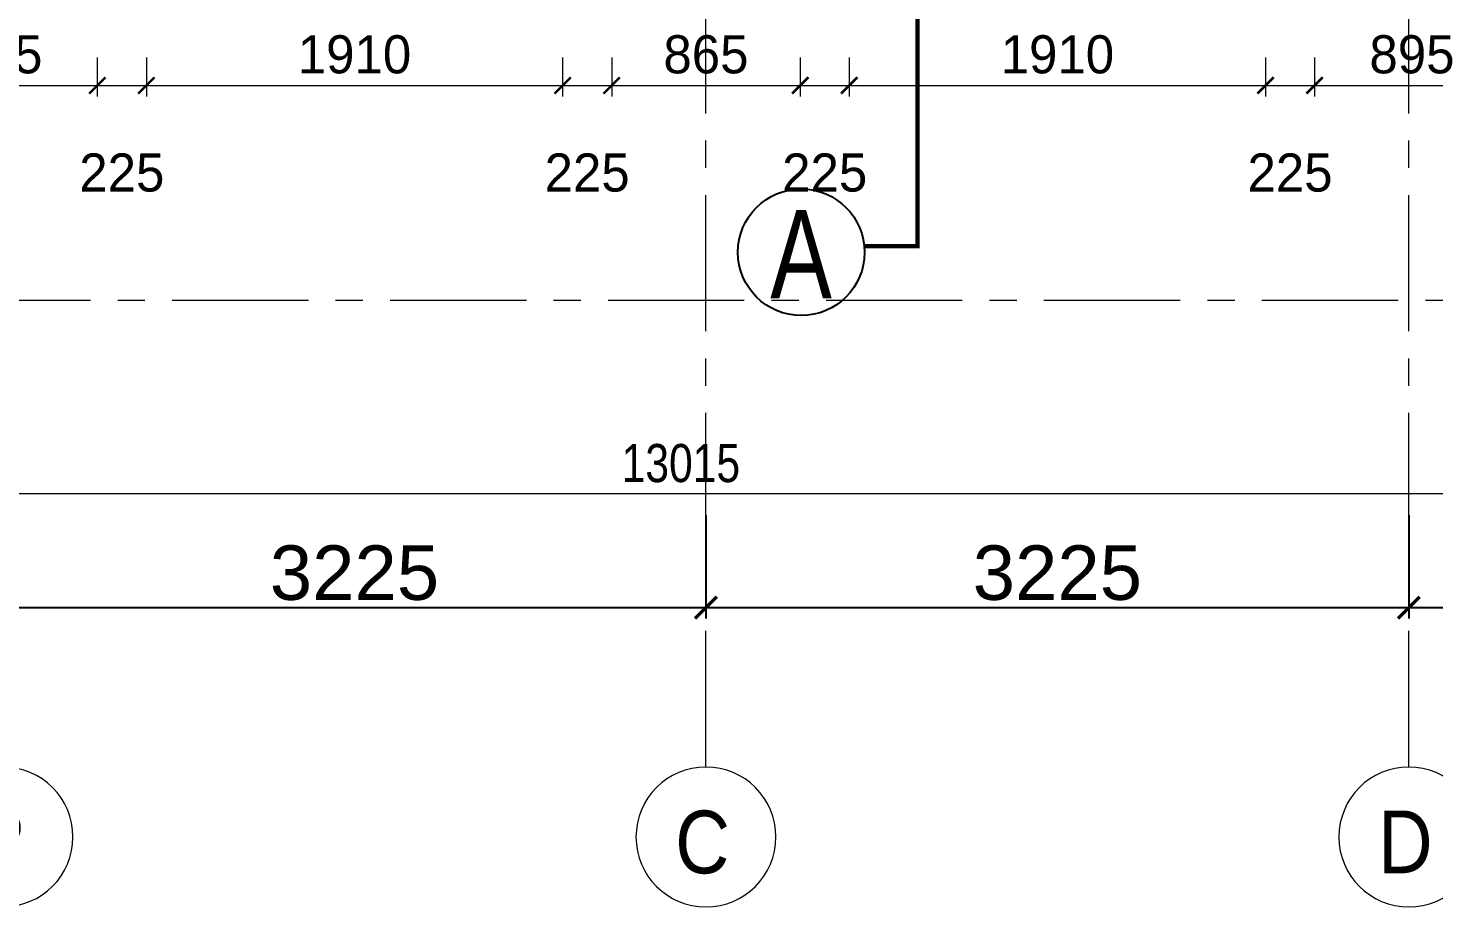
# Model space of a CAD drawing. Header units: millimetres. Extents: x -286480 to 108094, y -227925 to 10018.
# Drawn here: x -79192 to -72742, y -141211 to -137177 of the extents above; entities that cross this region are included whole.
import ezdxf
from ezdxf.enums import TextEntityAlignment as Align

# ---------------------------------------------------------------- set-up
doc = ezdxf.new("R2010")
doc.units = ezdxf.units.MM
doc.header["$LTSCALE"] = 100
doc.header["$MEASUREMENT"] = 0
doc.header["$PDMODE"] = 67
doc.linetypes.add('CENTER', pattern=[2, 1.25, -0.25, 0.25, -0.25])
doc.layers.get('0').update_dxf_attribs({"lineweight": 25})
for name, color, linetype, lineweight in [('A-ANNO-GRID', 251, 'CENTER', 9), ('dim', 7, 'Continuous', 13), ('DW-NO', 7, 'Continuous', 25), ('GRID TAB', 21, 'Continuous', 5)]:
    doc.layers.add(name, color=color, linetype=linetype, lineweight=lineweight)
doc.layers.add('DIM1', color=132, linetype='Continuous')
doc.styles.add('ARIAL', font='arial.ttf', dxfattribs={"width": 0.8})
doc.styles.add('CENTURY-GOTHIC', font='GOTHIC.TTF', dxfattribs={"height": 175})
doc.styles.add('GOTHIC-TITLE', font='GOTHIC.TTF', dxfattribs={"width": 0.9, "height": 20})
doc.styles.add('SIZE', font='arial.ttf', dxfattribs={"width": 0.75, "height": 200})
doc.styles.get("Standard").update_dxf_attribs({"font": 'sanss___.ttf'})
doc.dimstyles.new('1.125', dxfattribs={"dimtxt": 175, "dimasz": 75, "dimexe": 50, "dimexo": 50, "dimgap": 50, "dimtad": 1, "dimdec": 0, "dimrnd": 5, "dimzin": 0, "dimdsep": 46, "dimtxsty": 'CENTURY-GOTHIC', "dimblk": 'ARCHTICK', "dimcen": 5, "dimdle": 40, "dimclrd": 256, "dimclre": 8, "dimclrt": 213, "dimadec": 0, "dimazin": 0, "dimtfac": 1, "dimtdec": 0, "dimtofl": 0, "dimtmove": 2, "dimatfit": 2, "dimldrblk": 'OPEN30', "dimfxl": 80, "dimtolj": 1, "dimtzin": 0, "dimlwd": 15, "dimlwe": 9, "dimarcsym": 1})
doc.dimstyles.new('D 75', dxfattribs={"dimtxt": 175, "dimasz": 75, "dimexe": 100, "dimexo": 100, "dimgap": 50, "dimtad": 1, "dimdec": 0, "dimrnd": 5, "dimzin": 0, "dimdsep": 46, "dimtxsty": 'ARIAL', "dimblk": 'ARCHTICK', "dimcen": 0.09, "dimdle": 100, "dimclrd": 256, "dimclrt": 256, "dimadec": 0, "dimazin": 0, "dimtfac": 1, "dimtdec": 0, "dimtix": 1, "dimtofl": 0, "dimtmove": 1, "dimatfit": 3, "dimfxl": 135, "dimtolj": 1, "dimtzin": 0, "dimlwd": 9, "dimlwe": 9, "dimarcsym": 0})
doc.dimstyles.new('IIITD_WD_L @ 100', dxfattribs={"dimscale": 100, "dimtxt": 2.5, "dimasz": 1, "dimexe": 0.5, "dimexo": 0.25, "dimgap": 0.3, "dimtad": 1, "dimdec": 0, "dimrnd": 1, "dimzin": 0, "dimdsep": 46, "dimtxsty": 'Standard', "dimblk": 'ARCHTICK', "dimcen": 0.2, "dimdle": 1, "dimclrd": 8, "dimclre": 8, "dimadec": 0, "dimazin": 0, "dimtfac": 1, "dimtdec": 0, "dimtofl": 0, "dimtmove": 0, "dimatfit": 0, "dimfxl": 2, "dimtolj": 1, "dimtzin": 0, "dimlwd": -1, "dimlwe": -1, "dimarcsym": 0})

# ---------------------------------------------------------------- blocks, each defined once
blk = doc.blocks.new('_ArchTick')
at = {"const_width": 0.15}
blk.add_lwpolyline([(-0.5, -0.5), (0.5, 0.5)], dxfattribs=at)
blk = doc.blocks.new('*D774')
at = {"layer": 'Defpoints', "color": 0, "ltscale": 0.1, "transparency": 16777216}
for p in [(-82704.1, -137490.7, 11.8), (-69689.1, -138735.7, 9.8), (-82704.1, -139314.3)]:
    blk.add_point(p, dxfattribs=at)
at = {"layer": 'dim', "color": 0, "lineweight": 9, "ltscale": 0.1, "transparency": 16777216}
for p, q in [((-82704.1, -137590.7), (-82704.1, -139414.3)), ((-69689.1, -138835.7), (-69689.1, -139414.3))]:
    blk.add_line(p, q, dxfattribs=at)
at = {"layer": 'dim', "lineweight": 9, "ltscale": 0.1, "transparency": 16777216}
blk.add_line((-69589.1, -139314.3), (-82804.1, -139314.3), dxfattribs=at)
at = {"layer": 'dim', "lineweight": 9, "ltscale": 0.1, "transparency": 16777216, "xscale": 75, "yscale": 75, "zscale": 75, "rotation": 180}
blk.add_blockref('_ArchTick', (-82704.1, -139314.3), dxfattribs=at)
at = {"layer": 'dim', "lineweight": 9, "ltscale": 0.1, "transparency": 16777216, "xscale": 75, "yscale": 75, "zscale": 75}
blk.add_blockref('_ArchTick', (-69689.1, -139314.3), dxfattribs=at)
at = {"layer": 'dim', "ltscale": 0.1, "transparency": 16777216, "insert": (-76196.6, -139174.9), "char_height": 175, "attachment_point": 5, "style": 'ARIAL'}
blk.add_mtext('\\A1;13015', dxfattribs=at)
blk = doc.blocks.new('GRIDTAB')
at = {"layer": 'GRID TAB', "ltscale": 0.1}
blk.add_circle((4668008.8, 8270544.3), 334.3, dxfattribs=at)
at = {"layer": 'GRID TAB', "ltscale": 0.1, "style": 'GOTHIC-TITLE', "width": 0.9}
blk.add_attdef('1', text='', height=300, dxfattribs=at).set_placement((4667992.4, 8270418.2), align=Align.CENTER)
blk = doc.blocks.new('*D781')
at = {"layer": 'Defpoints', "color": 0, "ltscale": 0.5, "transparency": 16777216}
for p in [(-79306.6, -139388.8, -19.5), (-76081.6, -139388.5, -19.5), (-76081.6, -139837.3)]:
    blk.add_point(p, dxfattribs=at)
at = {"layer": 'DIM1', "color": 8, "ltscale": 0.5, "transparency": 16777216}
for p, q in [((-79306.6, -139413.8), (-79306.6, -139887.3)), ((-76081.6, -139413.5), (-76081.6, -139887.3)), ((-79406.6, -139837.3), (-75981.6, -139837.3))]:
    blk.add_line(p, q, dxfattribs=at)
at = {"layer": 'DIM1', "color": 8, "ltscale": 0.5, "transparency": 16777216, "xscale": 100, "yscale": 100, "zscale": 100, "rotation": 180}
blk.add_blockref('_ArchTick', (-79306.6, -139837.3), dxfattribs=at)
at = {"layer": 'DIM1', "color": 8, "ltscale": 0.5, "transparency": 16777216, "xscale": 100, "yscale": 100, "zscale": 100}
blk.add_blockref('_ArchTick', (-76081.6, -139837.3), dxfattribs=at)
at = {"layer": 'DIM1', "color": 0, "ltscale": 0.5, "transparency": 16777216, "insert": (-77694.1, -139678.4), "char_height": 250, "attachment_point": 5}
blk.add_mtext('\\A1;3225', dxfattribs=at)
blk = doc.blocks.new('*D782')
at = {"layer": 'Defpoints', "color": 0, "ltscale": 0.5, "transparency": 16777216}
for p in [(-76081.6, -139388.5, -19.5), (-72856.6, -139388.5, -19.5), (-72856.6, -139837.3)]:
    blk.add_point(p, dxfattribs=at)
at = {"layer": 'DIM1', "color": 8, "ltscale": 0.5, "transparency": 16777216}
for p, q in [((-76081.6, -139413.5), (-76081.6, -139887.3)), ((-72856.6, -139413.5), (-72856.6, -139887.3)), ((-76181.6, -139837.3), (-72756.6, -139837.3))]:
    blk.add_line(p, q, dxfattribs=at)
at = {"layer": 'DIM1', "color": 8, "ltscale": 0.5, "transparency": 16777216, "xscale": 100, "yscale": 100, "zscale": 100, "rotation": 180}
blk.add_blockref('_ArchTick', (-76081.6, -139837.3), dxfattribs=at)
at = {"layer": 'DIM1', "color": 8, "ltscale": 0.5, "transparency": 16777216, "xscale": 100, "yscale": 100, "zscale": 100}
blk.add_blockref('_ArchTick', (-72856.6, -139837.3), dxfattribs=at)
at = {"layer": 'DIM1', "color": 0, "ltscale": 0.5, "transparency": 16777216, "insert": (-74469.1, -139678.4), "char_height": 250, "attachment_point": 5}
blk.add_mtext('\\A1;3225', dxfattribs=at)
blk = doc.blocks.new('*D783')
at = {"layer": 'Defpoints', "color": 0, "ltscale": 0.5, "transparency": 16777216}
for p in [(-72856.6, -139388.5, -19.5), (-69574.1, -139388.5, -6.7), (-69574.1, -139837.3)]:
    blk.add_point(p, dxfattribs=at)
at = {"layer": 'DIM1', "color": 8, "ltscale": 0.5, "transparency": 16777216}
for p, q in [((-72856.6, -139413.5), (-72856.6, -139887.3)), ((-69574.1, -139413.5), (-69574.1, -139887.3)), ((-72956.6, -139837.3), (-69474.1, -139837.3))]:
    blk.add_line(p, q, dxfattribs=at)
at = {"layer": 'DIM1', "color": 8, "ltscale": 0.5, "transparency": 16777216, "xscale": 100, "yscale": 100, "zscale": 100, "rotation": 180}
blk.add_blockref('_ArchTick', (-72856.6, -139837.3), dxfattribs=at)
at = {"layer": 'DIM1', "color": 8, "ltscale": 0.5, "transparency": 16777216, "xscale": 100, "yscale": 100, "zscale": 100}
blk.add_blockref('_ArchTick', (-69574.1, -139837.3), dxfattribs=at)
at = {"layer": 'DIM1', "color": 0, "ltscale": 0.5, "transparency": 16777216, "insert": (-71215.4, -139678.4), "char_height": 250, "attachment_point": 5}
blk.add_mtext('\\A1;3283', dxfattribs=at)
blk = doc.blocks.new('*D714')
at = {"layer": 'Defpoints', "color": 0, "ltscale": 0.1, "transparency": 16777216}
for p in [(-79767.9, -137262.7, 1.1), (-78874.1, -137262.7, 1.1), (-78874.1, -137440.7)]:
    blk.add_point(p, dxfattribs=at)
at = {"layer": 'dim', "color": 8, "lineweight": 9, "ltscale": 0.1, "transparency": 16777216}
for p, q in [((-79767.9, -137312.7), (-79767.9, -137490.7)), ((-78874.1, -137312.7), (-78874.1, -137490.7))]:
    blk.add_line(p, q, dxfattribs=at)
at = {"layer": 'dim', "lineweight": 15, "ltscale": 0.1, "transparency": 16777216}
blk.add_line((-79807.9, -137440.7), (-78834.1, -137440.7), dxfattribs=at)
at = {"layer": 'dim', "lineweight": 15, "ltscale": 0.1, "transparency": 16777216, "xscale": 75, "yscale": 75, "zscale": 75, "rotation": 180}
blk.add_blockref('_ArchTick', (-79767.9, -137440.7), dxfattribs=at)
at = {"layer": 'dim', "lineweight": 15, "ltscale": 0.1, "transparency": 16777216, "xscale": 75, "yscale": 75, "zscale": 75}
blk.add_blockref('_ArchTick', (-78874.1, -137440.7), dxfattribs=at)
at = {"layer": 'dim', "color": 213, "ltscale": 0.1, "transparency": 16777216, "insert": (-79321, -137298.8), "char_height": 175, "attachment_point": 5, "style": 'CENTURY-GOTHIC'}
blk.add_mtext('\\A1;895', dxfattribs=at)
blk = doc.blocks.new('_Open30')
at = {"color": 0, "linetype": 'ByBlock', "lineweight": -2}
for p, q in [((-1, 0.268), (0, 0)), ((0, 0), (-1, -0.268)), ((0, 0), (-1, 0))]:
    blk.add_line(p, q, dxfattribs=at)
blk = doc.blocks.new('*D715')
at = {"layer": 'Defpoints', "color": 0, "ltscale": 0.1, "transparency": 16777216}
for p in [(-78874.1, -137262.7, 1.1), (-78649.1, -137262.7, 1.1), (-78649.1, -137440.7)]:
    blk.add_point(p, dxfattribs=at)
at = {"layer": 'dim', "color": 8, "lineweight": 9, "ltscale": 0.1, "transparency": 16777216}
for p, q in [((-78874.1, -137312.7), (-78874.1, -137490.7)), ((-78649.1, -137312.7), (-78649.1, -137490.7))]:
    blk.add_line(p, q, dxfattribs=at)
at = {"layer": 'dim', "lineweight": 15, "ltscale": 0.1, "transparency": 16777216}
blk.add_line((-78914.1, -137440.7), (-78609.1, -137440.7), dxfattribs=at)
at = {"layer": 'dim', "lineweight": 15, "ltscale": 0.1, "transparency": 16777216, "xscale": 75, "yscale": 75, "zscale": 75, "rotation": 180}
blk.add_blockref('_ArchTick', (-78874.1, -137440.7), dxfattribs=at)
at = {"layer": 'dim', "lineweight": 15, "ltscale": 0.1, "transparency": 16777216, "xscale": 75, "yscale": 75, "zscale": 75}
blk.add_blockref('_ArchTick', (-78649.1, -137440.7), dxfattribs=at)
at = {"layer": 'dim', "color": 213, "ltscale": 0.1, "transparency": 16777216, "insert": (-78761.6, -137841.4), "char_height": 175, "attachment_point": 5, "style": 'CENTURY-GOTHIC'}
blk.add_mtext('\\A1;225', dxfattribs=at)
blk = doc.blocks.new('*D716')
at = {"layer": 'Defpoints', "color": 0, "ltscale": 0.1, "transparency": 16777216}
for p in [(-78649.1, -137262.7, 1.1), (-76739.1, -137262.7, 1.1), (-76739.1, -137440.7)]:
    blk.add_point(p, dxfattribs=at)
at = {"layer": 'dim', "color": 8, "lineweight": 9, "ltscale": 0.1, "transparency": 16777216}
for p, q in [((-78649.1, -137312.7), (-78649.1, -137490.7)), ((-76739.1, -137312.7), (-76739.1, -137490.7))]:
    blk.add_line(p, q, dxfattribs=at)
at = {"layer": 'dim', "lineweight": 15, "ltscale": 0.1, "transparency": 16777216}
blk.add_line((-78689.1, -137440.7), (-76699.1, -137440.7), dxfattribs=at)
at = {"layer": 'dim', "lineweight": 15, "ltscale": 0.1, "transparency": 16777216, "xscale": 75, "yscale": 75, "zscale": 75, "rotation": 180}
blk.add_blockref('_ArchTick', (-78649.1, -137440.7), dxfattribs=at)
at = {"layer": 'dim', "lineweight": 15, "ltscale": 0.1, "transparency": 16777216, "xscale": 75, "yscale": 75, "zscale": 75}
blk.add_blockref('_ArchTick', (-76739.1, -137440.7), dxfattribs=at)
at = {"layer": 'dim', "color": 213, "ltscale": 0.1, "transparency": 16777216, "insert": (-77694.1, -137298.8), "char_height": 175, "attachment_point": 5, "style": 'CENTURY-GOTHIC'}
blk.add_mtext('\\A1;1910', dxfattribs=at)
blk = doc.blocks.new('*D717')
at = {"layer": 'Defpoints', "color": 0, "ltscale": 0.1, "transparency": 16777216}
for p in [(-76739.1, -137262.7, 1.1), (-76514.1, -137262.7, 1.1), (-76514.1, -137440.7)]:
    blk.add_point(p, dxfattribs=at)
at = {"layer": 'dim', "color": 8, "lineweight": 9, "ltscale": 0.1, "transparency": 16777216}
for p, q in [((-76739.1, -137312.7), (-76739.1, -137490.7)), ((-76514.1, -137312.7), (-76514.1, -137490.7))]:
    blk.add_line(p, q, dxfattribs=at)
at = {"layer": 'dim', "lineweight": 15, "ltscale": 0.1, "transparency": 16777216}
blk.add_line((-76779.1, -137440.7), (-76474.1, -137440.7), dxfattribs=at)
at = {"layer": 'dim', "lineweight": 15, "ltscale": 0.1, "transparency": 16777216, "xscale": 75, "yscale": 75, "zscale": 75, "rotation": 180}
blk.add_blockref('_ArchTick', (-76739.1, -137440.7), dxfattribs=at)
at = {"layer": 'dim', "lineweight": 15, "ltscale": 0.1, "transparency": 16777216, "xscale": 75, "yscale": 75, "zscale": 75}
blk.add_blockref('_ArchTick', (-76514.1, -137440.7), dxfattribs=at)
at = {"layer": 'dim', "color": 213, "ltscale": 0.1, "transparency": 16777216, "insert": (-76626.6, -137841.4), "char_height": 175, "attachment_point": 5, "style": 'CENTURY-GOTHIC'}
blk.add_mtext('\\A1;225', dxfattribs=at)
blk = doc.blocks.new('*D718')
at = {"layer": 'Defpoints', "color": 0, "ltscale": 0.1, "transparency": 16777216}
for p in [(-76514.1, -137262.7, 1.1), (-75649.1, -137262.7, 1.1), (-75649.1, -137440.7)]:
    blk.add_point(p, dxfattribs=at)
at = {"layer": 'dim', "color": 8, "lineweight": 9, "ltscale": 0.1, "transparency": 16777216}
for p, q in [((-76514.1, -137312.7), (-76514.1, -137490.7)), ((-75649.1, -137312.7), (-75649.1, -137490.7))]:
    blk.add_line(p, q, dxfattribs=at)
at = {"layer": 'dim', "lineweight": 15, "ltscale": 0.1, "transparency": 16777216}
blk.add_line((-76554.1, -137440.7), (-75609.1, -137440.7), dxfattribs=at)
at = {"layer": 'dim', "lineweight": 15, "ltscale": 0.1, "transparency": 16777216, "xscale": 75, "yscale": 75, "zscale": 75, "rotation": 180}
blk.add_blockref('_ArchTick', (-76514.1, -137440.7), dxfattribs=at)
at = {"layer": 'dim', "lineweight": 15, "ltscale": 0.1, "transparency": 16777216, "xscale": 75, "yscale": 75, "zscale": 75}
blk.add_blockref('_ArchTick', (-75649.1, -137440.7), dxfattribs=at)
at = {"layer": 'dim', "color": 213, "ltscale": 0.1, "transparency": 16777216, "insert": (-76081.6, -137298.8), "char_height": 175, "attachment_point": 5, "style": 'CENTURY-GOTHIC'}
blk.add_mtext('\\A1;865', dxfattribs=at)
blk = doc.blocks.new('*D719')
at = {"layer": 'Defpoints', "color": 0, "ltscale": 0.1, "transparency": 16777216}
for p in [(-75649.1, -137262.7, 1.1), (-75424.1, -137262.7, 1.1), (-75424.1, -137440.7)]:
    blk.add_point(p, dxfattribs=at)
at = {"layer": 'dim', "color": 8, "lineweight": 9, "ltscale": 0.1, "transparency": 16777216}
for p, q in [((-75649.1, -137312.7), (-75649.1, -137490.7)), ((-75424.1, -137312.7), (-75424.1, -137490.7))]:
    blk.add_line(p, q, dxfattribs=at)
at = {"layer": 'dim', "lineweight": 15, "ltscale": 0.1, "transparency": 16777216}
blk.add_line((-75689.1, -137440.7), (-75384.1, -137440.7), dxfattribs=at)
at = {"layer": 'dim', "lineweight": 15, "ltscale": 0.1, "transparency": 16777216, "xscale": 75, "yscale": 75, "zscale": 75, "rotation": 180}
blk.add_blockref('_ArchTick', (-75649.1, -137440.7), dxfattribs=at)
at = {"layer": 'dim', "lineweight": 15, "ltscale": 0.1, "transparency": 16777216, "xscale": 75, "yscale": 75, "zscale": 75}
blk.add_blockref('_ArchTick', (-75424.1, -137440.7), dxfattribs=at)
at = {"layer": 'dim', "color": 213, "ltscale": 0.1, "transparency": 16777216, "insert": (-75536.6, -137841.4), "char_height": 175, "attachment_point": 5, "style": 'CENTURY-GOTHIC'}
blk.add_mtext('\\A1;225', dxfattribs=at)
blk = doc.blocks.new('*D720')
at = {"layer": 'Defpoints', "color": 0, "ltscale": 0.1, "transparency": 16777216}
for p in [(-75424.1, -137262.7, 1.1), (-73514.1, -137262.7, 1.1), (-73514.1, -137440.7)]:
    blk.add_point(p, dxfattribs=at)
at = {"layer": 'dim', "color": 8, "lineweight": 9, "ltscale": 0.1, "transparency": 16777216}
for p, q in [((-75424.1, -137312.7), (-75424.1, -137490.7)), ((-73514.1, -137312.7), (-73514.1, -137490.7))]:
    blk.add_line(p, q, dxfattribs=at)
at = {"layer": 'dim', "lineweight": 15, "ltscale": 0.1, "transparency": 16777216}
blk.add_line((-75464.1, -137440.7), (-73474.1, -137440.7), dxfattribs=at)
at = {"layer": 'dim', "lineweight": 15, "ltscale": 0.1, "transparency": 16777216, "xscale": 75, "yscale": 75, "zscale": 75, "rotation": 180}
blk.add_blockref('_ArchTick', (-75424.1, -137440.7), dxfattribs=at)
at = {"layer": 'dim', "lineweight": 15, "ltscale": 0.1, "transparency": 16777216, "xscale": 75, "yscale": 75, "zscale": 75}
blk.add_blockref('_ArchTick', (-73514.1, -137440.7), dxfattribs=at)
at = {"layer": 'dim', "color": 213, "ltscale": 0.1, "transparency": 16777216, "insert": (-74469.1, -137298.8), "char_height": 175, "attachment_point": 5, "style": 'CENTURY-GOTHIC'}
blk.add_mtext('\\A1;1910', dxfattribs=at)
blk = doc.blocks.new('*D721')
at = {"layer": 'Defpoints', "color": 0, "ltscale": 0.1, "transparency": 16777216}
for p in [(-73514.1, -137262.7, 1.1), (-73289.1, -137262.7, 1.1), (-73289.1, -137440.7)]:
    blk.add_point(p, dxfattribs=at)
at = {"layer": 'dim', "color": 8, "lineweight": 9, "ltscale": 0.1, "transparency": 16777216}
for p, q in [((-73514.1, -137312.7), (-73514.1, -137490.7)), ((-73289.1, -137312.7), (-73289.1, -137490.7))]:
    blk.add_line(p, q, dxfattribs=at)
at = {"layer": 'dim', "lineweight": 15, "ltscale": 0.1, "transparency": 16777216}
blk.add_line((-73554.1, -137440.7), (-73249.1, -137440.7), dxfattribs=at)
at = {"layer": 'dim', "lineweight": 15, "ltscale": 0.1, "transparency": 16777216, "xscale": 75, "yscale": 75, "zscale": 75, "rotation": 180}
blk.add_blockref('_ArchTick', (-73514.1, -137440.7), dxfattribs=at)
at = {"layer": 'dim', "lineweight": 15, "ltscale": 0.1, "transparency": 16777216, "xscale": 75, "yscale": 75, "zscale": 75}
blk.add_blockref('_ArchTick', (-73289.1, -137440.7), dxfattribs=at)
at = {"layer": 'dim', "color": 213, "ltscale": 0.1, "transparency": 16777216, "insert": (-73401.6, -137841.4), "char_height": 175, "attachment_point": 5, "style": 'CENTURY-GOTHIC'}
blk.add_mtext('\\A1;225', dxfattribs=at)
blk = doc.blocks.new('*D722')
at = {"layer": 'Defpoints', "color": 0, "ltscale": 0.1, "transparency": 16777216}
for p in [(-73289.1, -137262.7, 1.1), (-72395.4, -137262.7, 1.1), (-72395.4, -137440.7)]:
    blk.add_point(p, dxfattribs=at)
at = {"layer": 'dim', "color": 8, "lineweight": 9, "ltscale": 0.1, "transparency": 16777216}
for p, q in [((-73289.1, -137312.7), (-73289.1, -137490.7)), ((-72395.4, -137312.7), (-72395.4, -137490.7))]:
    blk.add_line(p, q, dxfattribs=at)
at = {"layer": 'dim', "lineweight": 15, "ltscale": 0.1, "transparency": 16777216}
blk.add_line((-73329.1, -137440.7), (-72355.4, -137440.7), dxfattribs=at)
at = {"layer": 'dim', "lineweight": 15, "ltscale": 0.1, "transparency": 16777216, "xscale": 75, "yscale": 75, "zscale": 75, "rotation": 180}
blk.add_blockref('_ArchTick', (-73289.1, -137440.7), dxfattribs=at)
at = {"layer": 'dim', "lineweight": 15, "ltscale": 0.1, "transparency": 16777216, "xscale": 75, "yscale": 75, "zscale": 75}
blk.add_blockref('_ArchTick', (-72395.4, -137440.7), dxfattribs=at)
at = {"layer": 'dim', "color": 213, "ltscale": 0.1, "transparency": 16777216, "insert": (-72842.2, -137298.8), "char_height": 175, "attachment_point": 5, "style": 'CENTURY-GOTHIC'}
blk.add_mtext('\\A1;895', dxfattribs=at)

msp = doc.modelspace()

# ---------------------------------------------------------------- linework, layer by layer
at = {"color": 12, "ltscale": 0.5, "true_color": 0xe00000, "const_width": 20, "elevation": -0.1}
msp.add_lwpolyline([(-75355.2, -138178.1), (-75111.2, -138178.1), (-75111.2, -135855.1)], dxfattribs=at)
at = {"color": 12, "ltscale": 0.5, "true_color": 0xe00000}
msp.add_circle((-75644.4, -138206.1, -0.1), 290.5, dxfattribs=at)
at = {"layer": 'A-ANNO-GRID', "color": 54, "ltscale": 5}
for p, q in [((-76081.6, -140568.7, -19.6), (-76081.6, -124318, -19.6)), ((-72856.6, -140568.8, -19.6), (-72856.6, -124302, -19.6)), ((-83530.6, -138425.8, 19.8), (-57703.4, -138425.8, 19.8))]:
    msp.add_line(p, q, dxfattribs=at)

# ---------------------------------------------------------------- block references
at = {"layer": 'GRID TAB', "color": 1}
ref = msp.add_blockref('GRIDTAB', (-4560595.1, 7798833.2, -19.6), dxfattribs=dict(at, xscale=-0.9600000000000005, yscale=0.9600000000000005, zscale=0.9600000000000005, rotation=180))
ref.add_attrib('1', 'B', dxfattribs={"ltscale": 0.1, "height": 288, "rotation": 360, "style": 'GOTHIC-TITLE', "text_generation_flag": 4, "width": 0.9}).set_placement((-79322.4, -140768.2, -19.6), align=Align.CENTER)
ref = msp.add_blockref('GRIDTAB', (-4557370.1, 7798832.9, -19.6), dxfattribs=dict(at, xscale=-0.9600000000000005, yscale=0.9600000000000005, zscale=0.9600000000000005, rotation=180))
ref.add_attrib('1', 'C', dxfattribs={"ltscale": 0.1, "height": 288, "rotation": 360, "style": 'GOTHIC-TITLE', "text_generation_flag": 4, "width": 0.9}).set_placement((-76097.4, -140768.6, -19.6), align=Align.CENTER)
ref = msp.add_blockref('GRIDTAB', (-4554145.1, 7798832.8, -19.6), dxfattribs=dict(at, xscale=-0.9600000000000005, yscale=0.9600000000000005, zscale=0.9600000000000005, rotation=180))
ref.add_attrib('1', 'D', dxfattribs={"ltscale": 0.1, "height": 288, "rotation": 360, "style": 'GOTHIC-TITLE', "text_generation_flag": 4, "width": 0.9}).set_placement((-72872.4, -140768.7, -19.6), align=Align.CENTER)

# ---------------------------------------------------------------- texts
at = {"layer": 'DW-NO', "color": 51, "style": 'SIZE', "width": 0.75}
msp.add_text('A', height=405.3, dxfattribs=at).set_placement((-75786.8, -138418.2, -0.1))

# ---------------------------------------------------------------- dimensions: what is measured, and where the dimension line sits
at = {"layer": 'dim', "ltscale": 0.1}
for base, p1, p2, dimstyle, picture, middle in [((-78874.1, -137440.7, -30.2), (-79767.9, -137262.7, -29.1), (-78874.1, -137262.7, -29.1), '1.125', '*D714', (-79321, -137298.8, -30.2)), ((-76739.1, -137440.7, -30.2), (-78649.1, -137262.7, -29.1), (-76739.1, -137262.7, -29.1), '1.125', '*D716', (-77694.1, -137298.8, -30.2)), ((-75649.1, -137440.7, -30.2), (-76514.1, -137262.7, -29.1), (-75649.1, -137262.7, -29.1), '1.125', '*D718', (-76081.6, -137298.8, -30.2)), ((-73514.1, -137440.7, -30.2), (-75424.1, -137262.7, -29.1), (-73514.1, -137262.7, -29.1), '1.125', '*D720', (-74469.1, -137298.8, -30.2)), ((-72395.4, -137440.7, -30.2), (-73289.1, -137262.7, -29.1), (-72395.4, -137262.7, -29.1), '1.125', '*D722', (-72842.2, -137298.8, -30.2)), ((-78649.1, -137440.7, -30.2), (-78874.1, -137262.7, -29.1), (-78649.1, -137262.7, -29.1), '1.125', '*D715', (-78761.6, -137841.4, -30.2)), ((-76514.1, -137440.7, -30.2), (-76739.1, -137262.7, -29.1), (-76514.1, -137262.7, -29.1), '1.125', '*D717', (-76626.6, -137841.4, -30.2)), ((-75424.1, -137440.7, -30.2), (-75649.1, -137262.7, -29.1), (-75424.1, -137262.7, -29.1), '1.125', '*D719', (-75536.6, -137841.4, -30.2)), ((-73289.1, -137440.7, -30.2), (-73514.1, -137262.7, -29.1), (-73289.1, -137262.7, -29.1), '1.125', '*D721', (-73401.6, -137841.4, -30.2)), ((-82704.1, -139314.3, 14.5), (-69689.1, -138735.7, 24.4), (-82704.1, -137490.7, 26.3), 'D 75', '*D774', (-76196.6, -139174.9, 14.5))]:
    dim = msp.add_linear_dim(base=base, p1=p1, p2=p2, dimstyle=dimstyle, dxfattribs=at)
    dim.commit()
    dim.dimension.update_dxf_attribs({"geometry": picture, "text_midpoint": middle})
at = {"layer": 'DIM1', "ltscale": 0.5}
for base, p1, p2, picture, middle in [((-76081.6, -139837.3, -0.1), (-79306.6, -139388.8, -19.6), (-76081.6, -139388.5, -19.6), '*D781', (-77694.1, -139678.4, -0.1)), ((-72856.6, -139837.3, -0.1), (-76081.6, -139388.5, -19.6), (-72856.6, -139388.5, -19.6), '*D782', (-74469.1, -139678.4, -0.1)), ((-69574.10849, -139837.34411, -0.05458), (-72856.6085, -139388.50532, -19.55873), (-69574.10849, -139388.50532, -6.78902), '*D783', (-71215.35849, -139678.40035, -0.05458))]:
    dim = msp.add_linear_dim(base=base, p1=p1, p2=p2, angle=180, dimstyle='IIITD_WD_L @ 100', dxfattribs=at)
    dim.commit()
    dim.dimension.update_dxf_attribs({"geometry": picture, "text_midpoint": middle})

doc.saveas('drawing.dxf')
